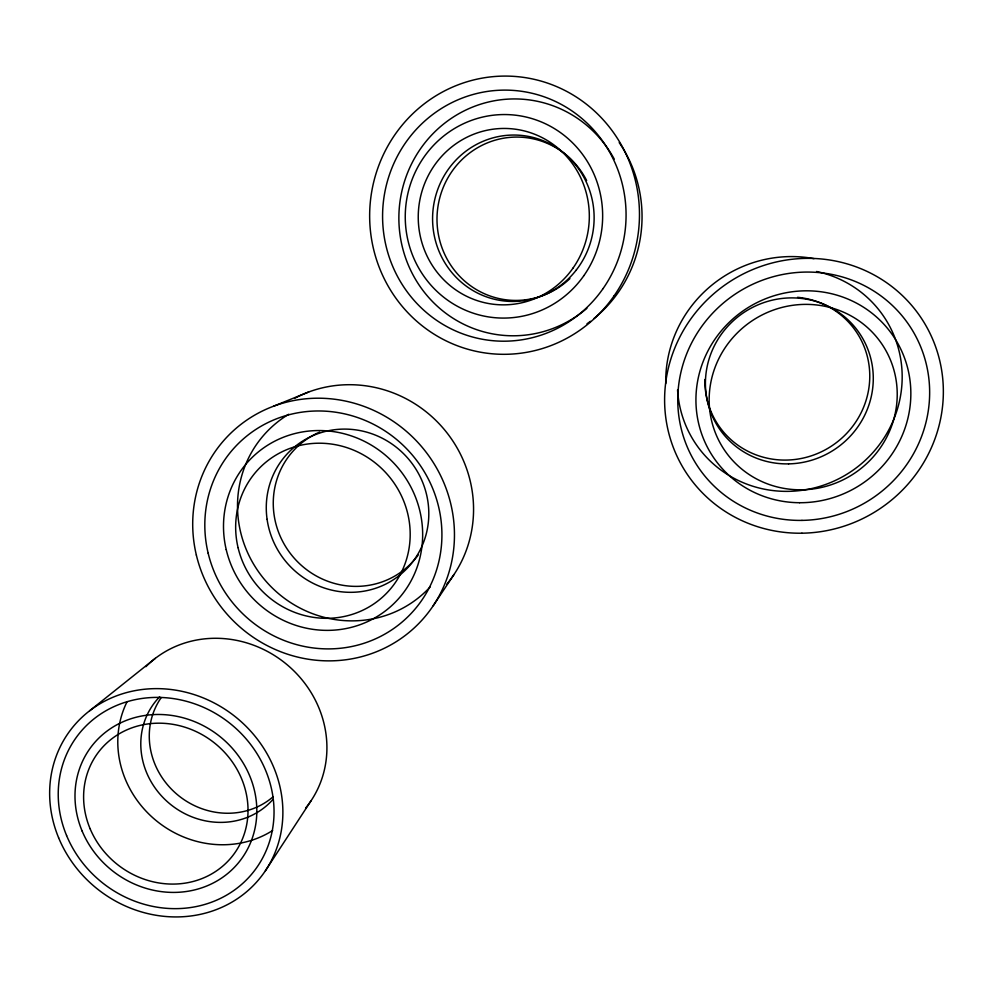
<?xml version="1.0" encoding="UTF-8"?>
<svg xmlns="http://www.w3.org/2000/svg" width="993" height="993" viewBox="0 0 993 993"><rect width="100%" height="100%" fill="white"/><g stroke="black" fill="none" stroke-linecap="round" stroke-linejoin="round"><path stroke-width="1.49" d="M265.416 870.737L311.032 800.792M433.233 605.693L453.975 574.55M89.581 710.839L155.293 658.359M273.783 406.125L308.699 391.999M665.757 383.621A123.455 119.657 -35.2 0 1 813.999 258.652M797.553 297.304A83.275 80.718 -35.1 0 1 869.446 383.348A83.275 80.718 -35.1 0 1 782.968 460.069A83.275 80.718 -35.1 0 1 704.906 379.5M816.544 271.486A113.537 110.012 -34.8 0 1 901.061 392.57A113.537 110.012 -34.8 0 1 785.103 491.361A113.537 110.012 -34.8 0 1 677.561 389.901M145.897 666.675A106.785 99.288 38.2 0 1 289.459 666.75A106.785 99.288 38.2 0 1 305.596 808.103M273.174 796.709A75.282 69.994 38.2 0 1 175.687 793.196A75.282 69.994 38.2 0 1 161.214 697.607M272.653 830.496A100.417 93.205 38.1 0 1 153.096 817.996A100.417 93.205 38.1 0 1 127.067 701.728M272.529 799.911A76.498 70.999 38.1 0 1 166.675 801.09A76.498 70.999 38.1 0 1 159.699 696.726M294.71 398.28A122.226 117.956 48.6 0 1 445.274 430.714A122.226 117.956 48.6 0 1 446.676 584.318M418.227 554.988A81.5 78.646 48.6 0 1 291.632 555.112A81.5 78.646 48.6 0 1 319.672 432.104M430.254 586.838A112.668 108.609 48.3 0 1 263.728 578.596A112.668 108.609 48.3 0 1 288.74 414.267M619.21 142.632A128.854 125.031 -83.9 0 1 593.926 318.542M590.388 321.31A128.854 125.031 -83.9 0 1 586.987 323.78M569.92 278.586A81.699 79.279 -83.9 0 1 453.416 268.917A81.699 79.279 -83.9 0 1 473.649 150.166A81.699 79.279 -83.9 0 1 586.627 180.527M586.9 308.327A118.465 114.927 -84.3 0 1 420.846 287.585A118.465 114.927 -84.3 0 1 451.939 117.944A118.465 114.927 -84.3 0 1 614.257 159.103M801.922 533.204A140.696 136.103 -32.5 0 0 925.699 325.245A140.696 136.103 -32.5 0 0 684.314 328.894A140.696 136.103 -32.5 0 0 801.922 533.204M801.972 520.394A127.129 122.971 -32.4 0 0 913.634 332.394A127.129 122.971 -32.4 0 0 695.522 335.895A127.129 122.971 -32.4 0 0 801.972 520.394M788.591 463.88A84.765 82.134 -34.7 0 0 862.408 337.93A84.765 82.134 -34.7 0 0 717.058 340.86A84.765 82.134 -34.7 0 0 788.591 463.88M799.588 502.719A108.473 104.935 -32.4 0 0 898.293 344.273A108.473 104.935 -32.4 0 0 712.279 343.293A108.473 104.935 -32.4 0 0 799.588 502.719M799.961 489.81A94.906 91.815 -32.4 0 0 886.19 351.088A94.906 91.815 -32.4 0 0 723.413 350.392A94.906 91.815 -32.4 0 0 799.961 489.81M58.612 837.757A120.24 110.322 37.8 0 0 258.937 879.376A120.24 110.322 37.8 0 0 181.26 691.19A120.24 110.322 37.8 0 0 58.612 837.757M66.581 835.523A111.266 102.08 37.8 0 0 251.974 873.803A111.266 102.08 37.8 0 0 179.87 699.742A111.266 102.08 37.8 0 0 66.581 835.523M82.121 831.042A93.739 85.994 37.7 0 0 238.357 862.917A93.739 85.994 37.7 0 0 177.251 716.4A93.739 85.994 37.7 0 0 82.121 831.042M90.09 828.683A84.765 77.764 37.7 0 0 231.394 857.331A84.765 77.764 37.7 0 0 175.96 724.902A84.765 77.764 37.7 0 0 90.09 828.683M196.341 555.013A133.782 128.37 47.4 0 0 413.758 628.358A133.782 128.37 47.4 0 0 360.645 405.218A133.782 128.37 47.4 0 0 196.341 555.013M208.158 553.213A121.183 116.28 47.4 0 0 405.206 619.309A121.183 116.28 47.4 0 0 356.748 417.259A121.183 116.28 47.4 0 0 208.158 553.213M267.092 519.339A82.928 79.937 48.3 0 0 397.759 576.672A82.928 79.937 48.3 0 0 377.762 436.101A82.928 79.937 48.3 0 0 267.092 519.339M238.072 547.702A89.196 85.584 47.3 0 0 383 596.694A89.196 85.584 47.3 0 0 347.687 447.905A89.196 85.584 47.3 0 0 238.072 547.702M226.218 549.625A101.795 97.662 47.3 0 0 391.515 605.817A101.795 97.662 47.3 0 0 351.51 435.964A101.795 97.662 47.3 0 0 226.218 549.625M614.009 295.976A139.144 134.887 -85.4 0 0 518.147 76.722A139.144 134.887 -85.4 0 0 381.523 272.901A139.144 134.887 -85.4 0 0 614.009 295.976M603.036 288.628A125.565 121.717 -85.4 0 0 516.67 90.698A125.565 121.717 -85.4 0 0 393.253 267.626A125.565 121.717 -85.4 0 0 603.036 288.628M576.114 270.245A83.238 80.756 -84.3 0 0 526.005 135.991A83.238 80.756 -84.3 0 0 437.938 248.523A83.238 80.756 -84.3 0 0 576.114 270.245M573.035 268.073A88.216 85.522 -85.5 0 0 512.636 128.879A88.216 85.522 -85.5 0 0 425.674 253.004A88.216 85.522 -85.5 0 0 573.035 268.073M583.909 275.595A101.795 98.692 -85.5 0 0 514.101 115.039A101.795 98.692 -85.5 0 0 413.858 258.341A101.795 98.692 -85.5 0 0 583.909 275.595"/></g></svg>
